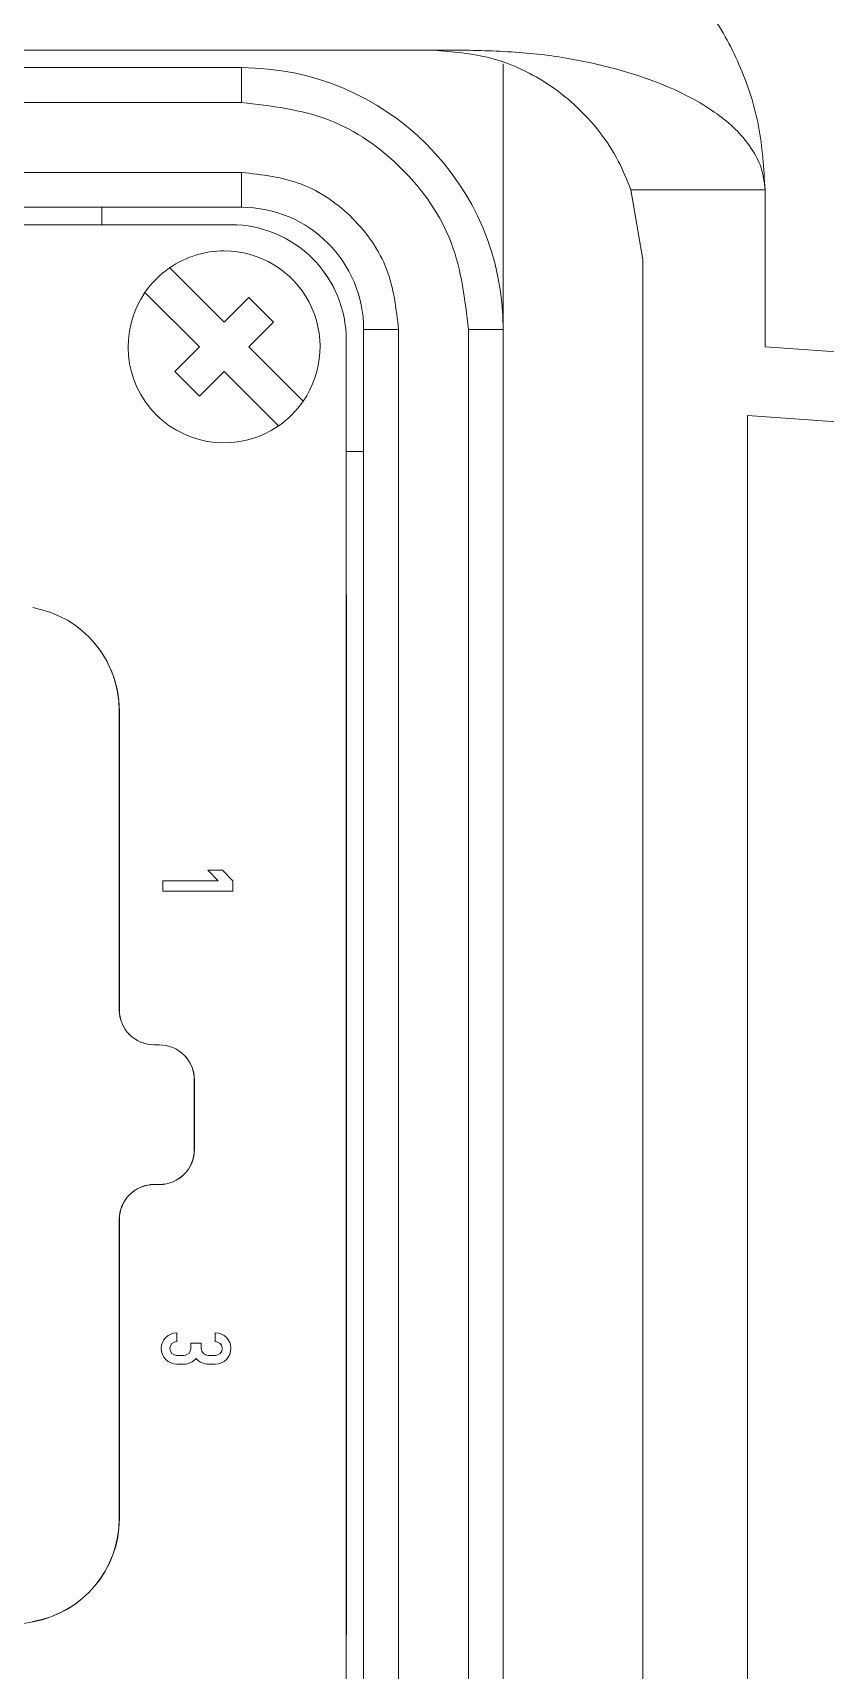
# Model space of a CAD drawing. Extents: x 4137 to 28680, y 2446 to 6814.
# Drawn here: x 16649.4 to 16678, y 4613.5 to 4672.6 of the extents above; entities that cross this region are included whole.
import ezdxf

# ---------------------------------------------------------------- set-up
doc = ezdxf.new("R2010")
doc.units = 0
doc.header["$LTSCALE"] = 0.5
doc.layers.get('0').update_dxf_attribs({"linetype": 'CONTINUOUS'})

msp = doc.modelspace()

# ---------------------------------------------------------------- linework, layer by layer
at = {"color": 7, "linetype": 'Continuous', "lineweight": 15}
for p, q in [((16665.006, 4671.972), (16644.415, 4671.972)), ((16665.006, 4671.972), (16644.415, 4671.972)), ((16621.634, 4671.342), (16656.914, 4671.342)), ((16621.634, 4671.342), (16656.914, 4671.342)), ((16656.914, 4671.342), (16656.914, 4670.082)), ((16656.914, 4671.342), (16656.914, 4670.082)), ((16666.364, 4671.481), (16666.364, 4661.892)), ((16666.364, 4671.481), (16666.364, 4661.892)), ((16656.914, 4670.082), (16621.634, 4670.082)), ((16656.914, 4670.082), (16621.634, 4670.082)), ((16656.914, 4667.562), (16621.634, 4667.562)), ((16656.914, 4667.562), (16621.634, 4667.562)), ((16656.914, 4667.562), (16656.914, 4666.302)), ((16656.914, 4667.562), (16656.914, 4666.302)), ((16670.972, 4666.932), (16671.404, 4664.412)), ((16670.972, 4666.932), (16671.404, 4664.412)), ((16675.814, 4666.932), (16670.974, 4666.932)), ((16675.814, 4666.932), (16670.974, 4666.932)), ((16675.814, 4661.262), (16675.814, 4666.932)), ((16675.814, 4661.262), (16675.814, 4666.932)), ((16656.914, 4666.302), (16621.634, 4666.302)), ((16656.914, 4666.302), (16621.634, 4666.302)), ((16651.874, 4666.302), (16651.874, 4665.672)), ((16651.874, 4666.302), (16651.874, 4665.672)), ((16656.537, 4665.672), (16622.013, 4665.672)), ((16656.537, 4665.672), (16622.013, 4665.672)), ((16659.478, 4664.453), (16659.477, 4664.454)), ((16659.478, 4664.453), (16659.477, 4664.454)), ((16671.404, 4602.672), (16671.404, 4664.412)), ((16671.404, 4602.672), (16671.404, 4664.412)), ((16654.321, 4664.117), (16656.284, 4662.153)), ((16654.321, 4664.117), (16656.284, 4662.153)), ((16655.393, 4661.262), (16653.43, 4663.226)), ((16655.393, 4661.262), (16653.43, 4663.226)), ((16656.284, 4662.153), (16657.175, 4663.044)), ((16656.284, 4662.153), (16657.175, 4663.044)), ((16657.175, 4663.044), (16658.066, 4662.153)), ((16657.175, 4663.044), (16658.066, 4662.153)), ((16658.066, 4662.153), (16657.175, 4661.262)), ((16658.066, 4662.153), (16657.175, 4661.262)), ((16662.584, 4661.892), (16661.324, 4661.892)), ((16661.324, 4605.192), (16661.324, 4661.892)), ((16662.584, 4661.892), (16661.324, 4661.892)), ((16661.324, 4605.192), (16661.324, 4661.892)), ((16662.584, 4605.192), (16662.584, 4661.892)), ((16662.584, 4605.192), (16662.584, 4661.892)), ((16665.104, 4661.892), (16665.104, 4605.192)), ((16665.104, 4661.892), (16666.364, 4661.892)), ((16665.104, 4661.892), (16665.104, 4605.192)), ((16665.104, 4661.892), (16666.364, 4661.892)), ((16666.364, 4661.892), (16666.364, 4605.192)), ((16666.364, 4661.892), (16666.364, 4605.192)), ((16654.502, 4660.371), (16655.393, 4661.262)), ((16654.502, 4660.371), (16655.393, 4661.262)), ((16657.175, 4661.262), (16659.139, 4659.299)), ((16657.175, 4661.262), (16659.139, 4659.299)), ((16660.695, 4605.57), (16660.695, 4661.514)), ((16660.695, 4605.57), (16660.695, 4661.514)), ((16689.22, 4660.325), (16675.814, 4661.262)), ((16689.22, 4660.325), (16675.814, 4661.262)), ((16655.393, 4659.48), (16654.502, 4660.371)), ((16655.393, 4659.48), (16654.502, 4660.371)), ((16656.284, 4660.371), (16655.393, 4659.48)), ((16656.284, 4660.371), (16655.393, 4659.48)), ((16658.248, 4658.408), (16656.284, 4660.371)), ((16658.248, 4658.408), (16656.284, 4660.371)), ((16675.184, 4658.78), (16687.286, 4657.934)), ((16675.184, 4608.304), (16675.184, 4658.78)), ((16675.184, 4658.78), (16687.286, 4657.934)), ((16675.184, 4608.304), (16675.184, 4658.78)), ((16660.695, 4657.482), (16661.324, 4657.482)), ((16660.695, 4652.315), (16660.695, 4657.482)), ((16660.695, 4657.482), (16661.324, 4657.482)), ((16660.695, 4652.315), (16660.695, 4657.482)), ((16660.699, 4652.312), (16660.695, 4652.315)), ((16660.699, 4652.312), (16660.695, 4652.315)), ((16660.699, 4614.764), (16660.699, 4652.312)), ((16660.699, 4614.764), (16660.699, 4652.312)), ((16651.398, 4650.795), (16651.395, 4650.799)), ((16651.398, 4650.795), (16651.395, 4650.799)), ((16652.502, 4648.126), (16652.502, 4637.325)), ((16652.505, 4648.122), (16652.502, 4648.126)), ((16652.502, 4648.126), (16652.502, 4637.325)), ((16652.505, 4648.122), (16652.502, 4648.126)), ((16652.505, 4648.122), (16652.505, 4637.322)), ((16652.505, 4648.122), (16652.505, 4637.322)), ((16655.697, 4642.365), (16656.226, 4642.365)), ((16656.067, 4641.987), (16655.697, 4642.365)), ((16655.697, 4642.365), (16656.226, 4642.365)), ((16656.067, 4641.987), (16655.697, 4642.365)), ((16656.226, 4642.365), (16656.597, 4641.987)), ((16656.226, 4642.365), (16656.597, 4641.987)), ((16654.077, 4641.609), (16654.077, 4641.987)), ((16654.077, 4641.987), (16656.067, 4641.987)), ((16654.077, 4641.609), (16654.077, 4641.987)), ((16654.077, 4641.987), (16656.067, 4641.987)), ((16656.597, 4641.987), (16656.597, 4641.609)), ((16656.597, 4641.987), (16656.597, 4641.609)), ((16656.597, 4641.609), (16654.077, 4641.609)), ((16656.597, 4641.609), (16654.077, 4641.609)), ((16652.502, 4637.325), (16652.505, 4637.322)), ((16652.502, 4637.325), (16652.505, 4637.322)), ((16653.762, 4636.065), (16653.951, 4636.065)), ((16653.762, 4636.065), (16653.951, 4636.065)), ((16654.845, 4635.693), (16654.842, 4635.696)), ((16654.845, 4635.693), (16654.842, 4635.696)), ((16655.211, 4634.805), (16655.211, 4632.285)), ((16655.214, 4634.802), (16655.211, 4634.805)), ((16655.211, 4634.805), (16655.211, 4632.285)), ((16655.214, 4634.802), (16655.211, 4634.805)), ((16655.214, 4634.802), (16655.214, 4632.282)), ((16655.214, 4634.802), (16655.214, 4632.282)), ((16655.211, 4632.285), (16655.214, 4632.282)), ((16655.211, 4632.285), (16655.214, 4632.282)), ((16653.951, 4631.025), (16653.762, 4631.025)), ((16653.765, 4631.022), (16653.762, 4631.025)), ((16653.951, 4631.025), (16653.762, 4631.025)), ((16653.765, 4631.022), (16653.762, 4631.025)), ((16653.765, 4631.022), (16653.954, 4631.022)), ((16653.765, 4631.022), (16653.954, 4631.022)), ((16653.951, 4631.025), (16653.954, 4631.022)), ((16653.951, 4631.025), (16653.954, 4631.022)), ((16652.502, 4629.765), (16652.502, 4618.964)), ((16652.505, 4629.762), (16652.502, 4629.765)), ((16652.502, 4629.765), (16652.502, 4618.964)), ((16652.505, 4629.762), (16652.502, 4629.765)), ((16652.505, 4629.762), (16652.505, 4618.961)), ((16652.505, 4629.762), (16652.505, 4618.961)), ((16654.581, 4625.67), (16654.581, 4625.355)), ((16654.581, 4625.67), (16654.581, 4625.355)), ((16655.085, 4625.292), (16655.463, 4625.292)), ((16655.085, 4625.103), (16655.085, 4625.292)), ((16655.085, 4625.292), (16655.463, 4625.292)), ((16655.085, 4625.103), (16655.085, 4625.292)), ((16655.463, 4625.292), (16655.463, 4625.103)), ((16655.463, 4625.292), (16655.463, 4625.103)), ((16655.967, 4625.355), (16655.967, 4625.67)), ((16655.967, 4625.355), (16655.967, 4625.67)), ((16654.581, 4624.851), (16654.833, 4624.851)), ((16654.581, 4624.851), (16654.833, 4624.851)), ((16655.715, 4624.851), (16655.967, 4624.851)), ((16655.715, 4624.851), (16655.967, 4624.851)), ((16654.833, 4624.536), (16654.581, 4624.536)), ((16654.833, 4624.536), (16654.581, 4624.536)), ((16655.967, 4624.536), (16655.715, 4624.536)), ((16655.967, 4624.536), (16655.715, 4624.536)), ((16652.505, 4618.961), (16652.502, 4618.964)), ((16652.505, 4618.961), (16652.502, 4618.964)), ((16649.381, 4615.238), (16642.425, 4614.012)), ((16649.381, 4615.238), (16642.425, 4614.012)), ((16649.381, 4615.238), (16649.378, 4615.242)), ((16649.381, 4615.238), (16649.378, 4615.242)), ((16660.695, 4614.767), (16660.699, 4614.764)), ((16660.695, 4605.569), (16660.695, 4614.767)), ((16660.695, 4614.767), (16660.699, 4614.764)), ((16660.695, 4605.569), (16660.695, 4614.767)), ((16660.695, 4614.764), (16660.699, 4614.764)), ((16660.695, 4614.764), (16660.699, 4614.764))]:
    msp.add_line(p, q, dxfattribs=at)
at = {"color": 8, "linetype": 'Continuous', "lineweight": 15}
msp.add_line((16660.695, 4661.514), (16660.695, 4661.513), dxfattribs=at)
msp.add_line((16660.695, 4661.514), (16660.695, 4661.513), dxfattribs=at)
at = {"color": 7, "linetype": 'Continuous', "lineweight": 15}
for centre, radius, start, end in [((16656.914, 4661.892), 9.45, 0, 90), ((16656.914, 4661.892), 9.45, 0, 90), ((16656.914, 4661.892), 4.41, 0, 90), ((16656.914, 4661.892), 4.41, 0, 90), ((16656.537, 4661.514), 4.158, 359.99992, 90.00001), ((16656.537, 4661.514), 4.158, 359.99992, 90.00001), ((16656.284, 4661.262), 3.465, 90, 124.52432), ((16656.284, 4661.262), 3.465, 90, 124.52432), ((16656.284, 4661.262), 3.465, 325.47568, 90), ((16656.284, 4661.262), 3.465, 325.47568, 90), ((16656.537, 4661.513), 4.158, 359.99992, 44.99893), ((16656.537, 4661.513), 4.158, 359.99992, 44.99893), ((16656.284, 4661.262), 3.465, 124.52432, 145.47568), ((16656.284, 4661.262), 3.465, 124.52432, 145.47568), ((16656.284, 4661.262), 3.465, 145.47568, 304.52432), ((16656.284, 4661.262), 3.465, 145.47568, 304.52432), ((16656.284, 4661.262), 3.465, 304.52432, 325.47568), ((16656.284, 4661.262), 3.465, 304.52432, 325.47568), ((16648.722, 4648.126), 3.78, 0.00006, 79.99994), ((16648.722, 4648.126), 3.78, 0.00006, 79.99994), ((16648.725, 4648.122), 3.78, 0.00004, 44.99795), ((16648.725, 4648.122), 3.78, 0.00004, 44.99795), ((16653.762, 4637.325), 1.26, 180.00017, 269.99972), ((16653.762, 4637.325), 1.26, 180.00017, 269.99972), ((16653.765, 4637.322), 1.26, 180.00037, 224.99748), ((16653.765, 4637.322), 1.26, 180.00037, 224.99748), ((16653.951, 4634.805), 1.26, 359.99993, 89.99996), ((16653.951, 4634.805), 1.26, 359.99993, 89.99996), ((16653.954, 4634.802), 1.26, 359.99978, 44.9985), ((16653.954, 4634.802), 1.26, 359.99978, 44.9985), ((16653.951, 4632.285), 1.26, 270.00029, 359.99983), ((16653.951, 4632.285), 1.26, 270.00029, 359.99983), ((16653.954, 4632.282), 1.26, 270.00029, 359.99983), ((16653.954, 4632.282), 1.26, 270.00029, 359.99983), ((16653.762, 4629.765), 1.26, 89.99961, 180.00008), ((16653.762, 4629.765), 1.26, 89.99961, 180.00008), ((16653.765, 4629.762), 1.26, 89.99943, 180.00026), ((16653.765, 4629.762), 1.26, 89.99943, 180.00026), ((16654.581, 4625.103), 0.567, 90, 270), ((16654.581, 4625.103), 0.567, 90, 270), ((16654.581, 4625.103), 0.252, 90, 270), ((16654.581, 4625.103), 0.252, 90, 270), ((16655.967, 4625.103), 0.567, 270, 90), ((16655.967, 4625.103), 0.567, 270, 90), ((16655.967, 4625.103), 0.252, 270, 90), ((16655.967, 4625.103), 0.252, 270, 90), ((16654.833, 4625.103), 0.252, 270, 360), ((16654.833, 4625.103), 0.252, 270, 360), ((16654.833, 4625.103), 0.567, 270, 321.05756), ((16654.833, 4625.103), 0.567, 270, 321.05756), ((16655.715, 4625.103), 0.252, 180, 270), ((16655.715, 4625.103), 0.252, 180, 270), ((16648.722, 4618.964), 3.78, 279.99991, 0.00009), ((16648.722, 4618.964), 3.78, 279.99991, 0.00009), ((16648.725, 4618.961), 3.78, 279.99992, 0.00009), ((16648.725, 4618.961), 3.78, 279.99992, 0.00009)]:
    msp.add_arc(centre, radius, start, end, dxfattribs=at)
for points, knots in [([(16675.814, 4666.932), (16675.768, 4667.705), (16675.675, 4669.266), (16674.947, 4671.467), (16674.021, 4673.132), (16673.101, 4674.323), (16672.251, 4675.218), (16671.23, 4676.077), (16670.007, 4676.869), (16668.75, 4677.465), (16667.442, 4677.901), (16666.05, 4678.207), (16665.026, 4678.249), (16664.474, 4678.272)], [0, 0, 0, 0, 0.123485, 0.2497094, 0.3705494, 0.4348736, 0.4998427, 0.5779277, 0.6613773, 0.7498939, 0.8190889, 0.9025817, 1, 1, 1, 1]), ([(16675.814, 4666.932), (16675.768, 4667.705), (16675.675, 4669.266), (16674.947, 4671.467), (16674.021, 4673.132), (16673.101, 4674.323), (16672.251, 4675.218), (16671.23, 4676.077), (16670.007, 4676.869), (16668.75, 4677.465), (16667.442, 4677.901), (16666.05, 4678.207), (16665.026, 4678.249), (16664.474, 4678.272)], [0, 0, 0, 0, 0.123485, 0.2497094, 0.3705494, 0.4348736, 0.4998427, 0.5779277, 0.6613773, 0.7498939, 0.8190889, 0.9025817, 1, 1, 1, 1]), ([(16670.972, 4666.932), (16670.829, 4667.285), (16670.529, 4668.028), (16669.573, 4669.481), (16668.015, 4670.865), (16665.917, 4671.81), (16664.535, 4671.918), (16663.844, 4671.972)], [0, 0, 0, 0, 0.106086, 0.223203, 0.499716, 0.749714, 1, 1, 1, 1]), ([(16670.972, 4666.932), (16670.829, 4667.285), (16670.529, 4668.028), (16669.573, 4669.481), (16668.015, 4670.865), (16665.917, 4671.81), (16664.535, 4671.918), (16663.844, 4671.972)], [0, 0, 0, 0, 0.106086, 0.223203, 0.499716, 0.749714, 1, 1, 1, 1]), ([(16665.006, 4671.972), (16665.74, 4671.954), (16667.171, 4671.918), (16669.251, 4671.607), (16670.95, 4671.171), (16672.273, 4670.685), (16673.235, 4670.225), (16674.058, 4669.712), (16674.738, 4669.156), (16675.29, 4668.512), (16675.717, 4667.78), (16675.783, 4667.201), (16675.814, 4666.932)], [0, 0, 0, 0, 0.17529, 0.341504, 0.50016, 0.591087, 0.674174, 0.750201, 0.816448, 0.875182, 0.941928, 1, 1, 1, 1]), ([(16665.006, 4671.972), (16665.74, 4671.954), (16667.171, 4671.918), (16669.251, 4671.607), (16670.95, 4671.171), (16672.273, 4670.685), (16673.235, 4670.225), (16674.058, 4669.712), (16674.738, 4669.156), (16675.29, 4668.512), (16675.717, 4667.78), (16675.783, 4667.201), (16675.814, 4666.932)], [0, 0, 0, 0, 0.17529, 0.341504, 0.50016, 0.591087, 0.674174, 0.750201, 0.816448, 0.875182, 0.941928, 1, 1, 1, 1]), ([(16665.104, 4661.892), (16664.981, 4662.966), (16664.735, 4665.112), (16662.841, 4667.819), (16660.134, 4669.713), (16657.988, 4669.959), (16656.914, 4670.082)], [0, 0, 0, 0, 0.25, 0.5, 0.75, 1, 1, 1, 1]), ([(16665.104, 4661.892), (16664.981, 4662.966), (16664.735, 4665.112), (16662.841, 4667.819), (16660.134, 4669.713), (16657.988, 4669.959), (16656.914, 4670.082)], [0, 0, 0, 0, 0.25, 0.5, 0.75, 1, 1, 1, 1]), ([(16656.914, 4667.562), (16657.657, 4667.477), (16659.143, 4667.307), (16661.018, 4665.995), (16662.329, 4664.121), (16662.499, 4662.635), (16662.584, 4661.892)], [0, 0, 0, 0, 0.25, 0.5, 0.75, 1, 1, 1, 1]), ([(16656.914, 4667.562), (16657.657, 4667.477), (16659.143, 4667.307), (16661.018, 4665.995), (16662.329, 4664.121), (16662.499, 4662.635), (16662.584, 4661.892)], [0, 0, 0, 0, 0.25, 0.5, 0.75, 1, 1, 1, 1]), ([(16655.715, 4624.536), (16655.651, 4624.543), (16655.523, 4624.555), (16655.371, 4624.641), (16655.301, 4624.717), (16655.274, 4624.747)], [0, 0, 0, 0, 0.381018, 0.759459, 1, 1, 1, 1]), ([(16655.715, 4624.536), (16655.651, 4624.543), (16655.523, 4624.555), (16655.371, 4624.641), (16655.301, 4624.717), (16655.274, 4624.747)], [0, 0, 0, 0, 0.381018, 0.759459, 1, 1, 1, 1])]:
    msp.add_open_spline(points, degree=3, knots=knots, dxfattribs=at)

doc.saveas('drawing.dxf')
